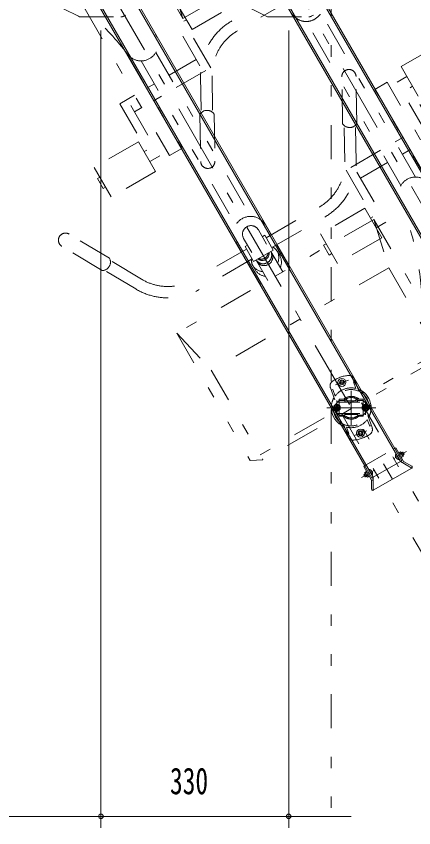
# Model space of a CAD drawing. Units: millimetres, scale not verified. Extents: x -5740 to 5856, y -4020 to 4020.
# Drawn here: x -2315 to -1616, y -2665 to -1239 of the extents above; entities that cross this region are included whole.
import ezdxf
from ezdxf.enums import TextEntityAlignment as Align

# ---------------------------------------------------------------- set-up
doc = ezdxf.new("R2010")
doc.units = ezdxf.units.MM
doc.header["$LTSCALE"] = 10
for name, pattern in [('USER2', [10, 4, -6]), ('USER4', [24, 12, -5, 2, -5]), ('USER5', [25, 6, -5, 2, -5, 2, -5])]:
    doc.linetypes.add(name, pattern=pattern)
for name, color, linetype, lineweight in [('0-0_0', 7, 'Continuous', 18), ('0-3_2-03BODL', 2, 'Continuous', 18), ('0-8_2-B', 2, 'USER5', 18), ('0-9_2-C', 6, 'USER5', 18), ('0-B_2-F', 3, 'Continuous', 18), ('1-7_2-7搬入用開口', 7, 'Continuous', 18), ('1-D_3-F', 2, 'USER5', 18)]:
    doc.layers.add(name, color=color, linetype=linetype, lineweight=lineweight)
doc.styles.add('ＭＳ ゴシック', font='')
doc.styles.get('ＭＳ ゴシック').set_extended_font_data('MS Gothic')

# ---------------------------------------------------------------- blocks, each defined once
blk = doc.blocks.new('CCL-CYC-FRONT-TOP_1')
at = {"layer": '0-9_2-C'}
for p, q in [((-20, 1505.14), (-20, 1785.52)), ((20, 1505.14), (20, 1785.52)), ((180, 1323.71), (180, 1505.14)), ((200, 1495.5), (180, 1505.14)), ((-200, 1495.5), (200, 1495.5)), ((-200, 1236.94), (-200, 1495.5)), ((200, 1236.94), (200, 1495.5)), ((-180, 1323.71), (180, 1323.71)), ((200, 1236.94), (180, 1323.71)), ((-200, 1236.94), (200, 1236.94)), ((-30, 1190.32), (-30, 1236.94)), ((-15, 1195.32), (-15, 1236.94)), ((15, 1195.32), (15, 1236.94)), ((30, 1190.32), (30, 1236.94)), ((-25, 1200.89), (-25, 1210.17)), ((25, 1200.89), (25, 1210.17)), ((-20, 1190.32), (-127.4, 1190.32)), ((-20, 1195.32), (20, 1195.32)), ((-20, 1165.32), (-20, 1195.32)), ((20, 1165.32), (20, 1195.32)), ((20, 1190.32), (127.4, 1190.32)), ((-20, 1170.32), (-127.4, 1170.32)), ((-30, 1150.12), (-30, 1170.32)), ((-15, 1151.55), (-15, 1180.32)), ((15, 1151.55), (15, 1180.32)), ((20, 1170.32), (127.4, 1170.32)), ((30, 1150.12), (30, 1170.32)), ((-15, 1165.32), (-20, 1165.32)), ((15, 1165.32), (20, 1165.32)), ((-223.6, 1133.67), (-254.7, 1077.59)), ((223.6, 1133.67), (254.7, 1077.59)), ((-206.11, 1123.97), (-237.21, 1067.89)), ((-15, 791.3), (-15, 1124.14)), ((15, 791.3), (15, 1124.14)), ((206.11, 1123.97), (237.21, 1067.89)), ((-258.35, 1076.16), (-298.43, 1003.88)), ((258.35, 1076.16), (298.43, 1003.88)), ((-236.48, 1064.04), (-276.57, 991.76)), ((236.48, 1064.04), (276.57, 991.76)), ((180, 912.12), (180, 972.12)), ((55, 960.32), (30, 960.32)), ((30, 767.24), (30, 960.32)), ((55, 663.63), (55, 960.32)), ((70, 952.12), (90, 952.12)), ((70, 850.32), (70, 952.12)), ((180, 952.12), (185, 952.12)), ((185, 932.12), (185, 952.12)), ((85, 932.12), (90, 932.12)), ((180, 932.12), (185, 932.12)), ((90, 912.12), (180, 912.12)), ((30, 862.82), (15, 862.82)), ((70, 862.82), (55, 862.82)), ((-70, 850.32), (-70, 748.53)), ((-70, 837.82), (-15, 837.82)), ((15, 837.82), (30, 837.82)), ((-90, 788.52), (-90, 728.53)), ((-85, 768.53), (-90, 768.53))]:
    blk.add_line(p, q, dxfattribs=at)
for points in [[(-200, 1236.94), (-180, 1323.71), (-180, 1505.14), (180, 1505.14)], [(90, 912.12), (90, 972.12), (180, 972.12)], [(55, 837.82), (85, 837.82), (85, 942.12)], [(-15, 862.82), (-85, 862.82), (-85, 758.53)], [(-90, 788.52), (-180, 788.52), (-180, 728.53)]]:
    blk.add_lwpolyline(points, dxfattribs=at)
for centre, radius, start, end in [((0, 1208.32), 25.07, 126.75249, 175.75458), ((0, 1208.32), 25.07, 4.24542, 53.24751), ((0, 1199.04), 25.07, 126.75249, 175.75458), ((0, 1197.92), 15.04, 4.25383, 175.74617), ((0, 1199.04), 25.07, 4.24542, 53.24751), ((0, 1202.75), 25.07, 184.24712, 209.71584), ((0, 1194.21), 15.04, 4.25383, 175.74617), ((0, 1191.07), 12, 20.76015, 159.23985), ((0, 1188.28), 12, 35.90829, 144.09171), ((0, 1202.75), 25.07, 330.28416, 355.75288), ((-127.4, 1080.32), 110, 90, 150.9888), ((127.4, 1080.32), 110, 29.0112, 90), ((-127.4, 1080.32), 90, 90, 150.9888), ((127.4, 1080.32), 90, 29.0112, 90), ((0, 1150.12), 30, 180, 0), ((0, 1151.55), 15, 180, 0), ((-251.2, 1063.28), 14.73, 2.96272, 119.01704), ((251.2, 1063.28), 14.73, 60.98296, 177.03728), ((-287.5, 997.82), 12.5, 150.98737, 330.98737), ((287.5, 997.82), 12.5, 209.01263, 29.01263), ((0, 765.32), 30, 7.23254, 172.76746), ((-525.78, 832.04), 500, 331.50226, 352.76733), ((525.78, 832.04), 500, 187.23267, 208.49774)]:
    blk.add_arc(centre, radius, start, end, dxfattribs=at)
blk = doc.blocks.new('ｃｃｒ30ｒ')
at = {"layer": '0-3_2-03BODL', "color": 3, "linetype": 'USER4'}
for p, q in [((-1786.86, -1208.28), (-931.19, -2690.35)), ((-1443.53, -1717.96), (-1443.53, -1887.96)), ((-1031.21, -2524.25), (-1008.66, -2516.04)), ((-1003.69, -2534.78), (-1003.69, -2594.78)), ((-1028.69, -2552.28), (-1028.69, -2577.28)), ((-978.69, -2552.28), (-978.69, -2577.28)), ((-960.69, -2564.78), (-1046.69, -2564.78)), ((-991.19, -2564.78), (-966.19, -2564.78)), ((-998.72, -2613.52), (-976.17, -2605.31))]:
    blk.add_line(p, q, dxfattribs=at)
at = {"layer": '0-3_2-03BODL', "color": 7}
for p, q in [((-927.2, -2636.26), (-1735.45, -1236.33)), ((-1788.28, -1266.83), (-980.03, -2666.76)), ((-1642.3, -1403.68), (-917.3, -2659.42)), ((-1689.93, -1431.18), (-964.93, -2686.92)), ((-1020.92, -2517.43), (-1022.78, -2519.64)), ((-1021.79, -2522.35), (-1022.78, -2519.64)), ((-1021.79, -2522.35), (-1018.95, -2522.86)), ((-1020.92, -2517.43), (-1018.08, -2517.93)), ((-1017.09, -2520.64), (-1018.95, -2522.86)), ((-1017.09, -2520.64), (-1018.08, -2517.93)), ((-990.29, -2608.91), (-988.43, -2606.7)), ((-990.29, -2608.91), (-989.3, -2611.63)), ((-985.59, -2607.2), (-988.43, -2606.7)), ((-985.59, -2607.2), (-984.6, -2609.92)), ((-986.46, -2612.13), (-989.3, -2611.63)), ((-986.46, -2612.13), (-984.6, -2609.92))]:
    blk.add_line(p, q, dxfattribs=at)
at = {"layer": '0-3_2-03BODL', "color": 3, "linetype": 'USER2'}
for p, q in [((-996.66, -2518.31), (-999.48, -2519.33)), ((-999.48, -2519.33), (-995.31, -2530.8)), ((-998.04, -2514.51), (-990.33, -2535.7)), ((-1040.33, -2529.9), (-1032.62, -2551.09)), ((-1036.13, -2532.67), (-1038.95, -2533.7)), ((-1036.13, -2532.67), (-1031.96, -2544.14)), ((-1024.69, -2551.78), (-1033.06, -2560.67)), ((-1024.69, -2549.78), (-1024.69, -2579.78)), ((-1024.69, -2549.78), (-1016.92, -2549.78)), ((-1024.69, -2551.78), (-1016.14, -2551.78)), ((-991.24, -2551.78), (-982.69, -2551.78)), ((-990.46, -2549.78), (-982.69, -2549.78)), ((-982.69, -2549.78), (-982.69, -2579.78)), ((-982.69, -2551.78), (-974.32, -2560.67)), ((-1028.69, -2554.78), (-978.69, -2554.78)), ((-1028.69, -2574.78), (-1028.69, -2554.78)), ((-1023.69, -2561.89), (-1028.69, -2559.01)), ((-1023.69, -2561.89), (-1023.69, -2567.67)), ((-1014.69, -2552.78), (-992.69, -2552.78)), ((-1014.69, -2552.78), (-1014.69, -2554.78)), ((-992.69, -2552.78), (-992.69, -2554.78)), ((-983.69, -2561.89), (-978.69, -2559.01)), ((-983.69, -2561.89), (-983.69, -2567.67)), ((-978.69, -2574.78), (-978.69, -2554.78)), ((-1028.69, -2570.55), (-1033.69, -2567.67)), ((-1024.69, -2577.78), (-1033.06, -2568.89)), ((-1023.69, -2567.67), (-1028.69, -2570.55)), ((-1028.69, -2574.78), (-978.69, -2574.78)), ((-1024.69, -2577.78), (-1016.14, -2577.78)), ((-1024.69, -2579.78), (-1016.92, -2579.78)), ((-1014.69, -2574.78), (-1014.69, -2576.78)), ((-1014.69, -2576.78), (-992.69, -2576.78)), ((-992.69, -2574.78), (-992.69, -2576.78)), ((-991.24, -2577.78), (-982.69, -2577.78)), ((-990.46, -2579.78), (-982.69, -2579.78)), ((-983.69, -2567.67), (-978.69, -2570.55)), ((-982.69, -2577.78), (-974.32, -2568.89)), ((-978.69, -2570.55), (-973.69, -2567.67)), ((-967.05, -2599.66), (-974.77, -2578.46)), ((-1009.34, -2615.05), (-1017.05, -2593.86)), ((-971.25, -2596.89), (-975.43, -2585.42)), ((-1007.9, -2610.22), (-1012.07, -2598.76)), ((-968.43, -2595.86), (-971.25, -2596.89)), ((-1007.9, -2610.22), (-1010.72, -2611.25))]:
    blk.add_line(p, q, dxfattribs=at)
for points in [[(-1028.69, -2559.01), (-1033.69, -2561.89), (-1033.69, -2567.67)], [(-978.69, -2559.01), (-973.69, -2561.89), (-973.69, -2567.67)]]:
    blk.add_lwpolyline(points, dxfattribs=at)
at = {"layer": '0-3_2-03BODL', "color": 7}
for centre, radius in [((-1019.94, -2520.14), 7), ((-1019.94, -2520.14), 4.32), ((-987.44, -2609.41), 7), ((-987.44, -2609.41), 4.32)]:
    blk.add_circle(centre, radius, dxfattribs=at)
at = {"layer": '0-3_2-03BODL', "color": 3, "linetype": 'USER2'}
for centre, radius in [((-1028.69, -2564.78), 5.85), ((-1028.69, -2564.78), 4.9), ((-1028.69, -2564.78), 3), ((-1028.69, -2564.78), 2.2), ((-978.69, -2564.78), 5.85), ((-978.69, -2564.78), 4.9), ((-978.69, -2564.78), 3), ((-978.69, -2564.78), 2.2)]:
    blk.add_circle(centre, radius, dxfattribs=at)
for centre, radius, start, end in [((-1003.69, -2564.78), 57, 94.57615, 125.42385), ((-1007.44, -2517.93), 10, 20, 94.57615), ((-1030.93, -2526.48), 10, 125.42385, 200), ((-1003.69, -2564.78), 32, 37.61244, 182.38756), ((-1003.69, -2564.78), 35, 76.14156, 143.85844), ((-1003.69, -2564.78), 35, 49.37492, 69.9948), ((-1003.69, -2564.78), 35, 150.0052, 170.62508), ((-1003.69, -2564.78), 20, 48.59038, 131.40962), ((-1003.69, -2564.78), 18, 46.23826, 133.76174), ((-1028.69, -2564.78), 6, 136.72135, 223.27865), ((-1003.69, -2564.78), 32, 217.61244, 2.38756), ((-978.69, -2564.78), 6, 316.72135, 43.27865), ((-1003.69, -2564.78), 20, 228.59038, 311.40962), ((-1003.69, -2564.78), 18, 226.23826, 313.76174), ((-1003.69, -2564.78), 35, 330.0052, 350.62508), ((-1003.69, -2564.78), 35, 229.37492, 249.9948), ((-1003.69, -2564.78), 35, 256.14156, 323.85844), ((-976.45, -2603.08), 10, 305.42385, 20), ((-999.94, -2611.63), 10, 200, 274.57615), ((-1003.69, -2564.78), 57, 274.57615, 305.42385)]:
    blk.add_arc(centre, radius, start, end, dxfattribs=at)
at = {"layer": '0-3_2-03BODL', "color": 7}
for radius, start, end in [(35, 350.62508, 49.37492), (32, 2.38756, 37.61244), (35, 170.62508, 229.37492), (32, 182.38756, 217.61244)]:
    blk.add_arc((-1003.69, -2564.78), radius, start, end, dxfattribs=at)
at = {"layer": '1-7_2-7搬入用開口'}
for p, q in [((-1535.5, -1850.72), (-1483.14, -1876.9)), ((-1478.67, -1877.96), (-1461.28, -1877.96)), ((-929.8, -2637.76), (-925.47, -2635.26)), ((-925.47, -2635.26), (-911.64, -2659.22)), ((-925.55, -2645.82), (-925.25, -2645.65)), ((-925.55, -2645.82), (-919.65, -2656.04)), ((-919.12, -2646.26), (-916.04, -2644.49)), ((-913.74, -2648.47), (-916.82, -2650.25)), ((-916.41, -2642.95), (-912.59, -2649.56)), ((-913.59, -2642.84), (-915.75, -2644.09)), ((-913.59, -2642.84), (-912.91, -2643.02)), ((-911.09, -2647.17), (-913.59, -2642.84)), ((-911.09, -2647.17), (-913.25, -2648.42)), ((-912.91, -2643.02), (-910.91, -2646.49)), ((-911.09, -2647.17), (-910.91, -2646.49)), ((-981.76, -2667.76), (-977.43, -2665.26)), ((-964.93, -2686.92), (-917.3, -2659.41)), ((-919.65, -2656.04), (-919.35, -2655.86)), ((-897.45, -2670.87), (-917.3, -2659.41)), ((-911.64, -2659.22), (-913.14, -2661.81)), ((-897.45, -2667.41), (-911.64, -2659.22)), ((-981.76, -2667.76), (-967.93, -2691.72)), ((-981.14, -2681.84), (-978.97, -2680.59)), ((-979.63, -2679.45), (-975.81, -2686.06)), ((-975.41, -2678.76), (-978.48, -2680.54)), ((-972.58, -2672.97), (-972.88, -2673.15)), ((-972.58, -2672.97), (-966.68, -2683.19)), ((-964.93, -2709.83), (-897.45, -2670.87)), ((-981.14, -2681.84), (-981.32, -2682.52)), ((-981.32, -2682.52), (-979.32, -2685.99)), ((-978.64, -2686.17), (-981.14, -2681.84)), ((-978.64, -2686.17), (-979.32, -2685.99)), ((-978.64, -2686.17), (-976.47, -2684.92)), ((-976.18, -2684.52), (-973.11, -2682.75)), ((-967.93, -2691.72), (-964.93, -2691.72)), ((-967.93, -2708.1), (-967.93, -2691.72)), ((-966.68, -2683.19), (-966.98, -2683.36)), ((-964.93, -2709.83), (-964.93, -2686.92))]:
    blk.add_line(p, q, dxfattribs=at)
at = {"layer": '1-7_2-7搬入用開口', "color": 3, "linetype": 'USER2'}
for p, q in [((-1461.28, -1877.96), (-1408.39, -1877.96)), ((-1403.92, -1876.9), (-1399.88, -1874.88)), ((-977.43, -2665.26), (-929.8, -2637.76)), ((-927.2, -2636.26), (-914.7, -2657.92)), ((-917.3, -2659.41), (-914.7, -2657.92)), ((-980.03, -2666.76), (-967.53, -2688.42)), ((-967.53, -2688.42), (-964.93, -2686.92))]:
    blk.add_line(p, q, dxfattribs=at)
at = {"layer": '1-7_2-7搬入用開口', "color": 3, "linetype": 'USER4'}
for p, q in [((-929.23, -2654.76), (-906.62, -2641.71)), ((-963, -2674.26), (-985.6, -2687.31))]:
    blk.add_line(p, q, dxfattribs=at)
at = {"layer": '1-7_2-7搬入用開口', "color": 3}
for p, q in [((-915.55, -2644.44), (-913.04, -2642.99)), ((-913.45, -2648.07), (-910.94, -2646.62)), ((-978.77, -2680.94), (-981.29, -2682.39)), ((-976.67, -2684.57), (-979.19, -2686.02))]:
    blk.add_line(p, q, dxfattribs=at)
at = {"layer": '1-7_2-7搬入用開口'}
for points in [[(-916.41, -2642.95), (-917.19, -2642.5), (-920.27, -2644.27)], [(-912.59, -2649.56), (-912.59, -2650.46), (-915.67, -2652.24)], [(-979.63, -2679.45), (-979.63, -2678.55), (-976.56, -2676.77)], [(-975.81, -2686.06), (-975.03, -2686.51), (-971.96, -2684.74)]]:
    blk.add_lwpolyline(points, dxfattribs=at)
for centre, radius, start, end in [((-1478.67, -1867.96), 10, 243.43495, 270), ((-918.31, -2648.46), 7.7, 159.98311, 260.01689), ((-921.65, -2650.38), 3.85, 167.75343, 252.24657), ((-918.08, -2644.34), 2.04, 355.71208, 55.73012), ((-921.2, -2650.12), 7.63, 12.4633, 47.5367), ((-914.63, -2650.31), 2.04, 4.26988, 64.28792), ((-977.6, -2678.7), 2.04, 184.26988, 244.28792), ((-971.03, -2678.89), 7.63, 192.4633, 227.5367), ((-973.91, -2680.56), 7.7, 339.98311, 80.01689), ((-970.58, -2678.63), 3.85, 347.75343, 72.24657), ((-898.45, -2669.14), 2, 300, 60), ((-974.15, -2684.67), 2.04, 175.71208, 235.73012), ((-965.93, -2708.1), 2, 180, 300)]:
    blk.add_arc(centre, radius, start, end, dxfattribs=at)
at = {"layer": '1-7_2-7搬入用開口', "color": 3, "linetype": 'USER2'}
blk.add_arc((-1408.39, -1867.96), 10, 270, 296.56505, dxfattribs=at)
blk = doc.blocks.new('ｃｃｒ30ｆ')
at = {"layer": '1-7_2-7搬入用開口'}
for p, q in [((-2074.67, -2735.73), (-2824.91, -1436.26)), ((-2877.74, -1466.76), (-2127.5, -2766.23)), ((-2789.77, -1503.14), (-2064.77, -2758.88)), ((-2837.4, -1530.64), (-2112.4, -2786.38)), ((-2683.13, -1949.9), (-2630.77, -1976.09)), ((-2626.3, -1977.14), (-2608.9, -1977.14))]:
    blk.add_line(p, q, dxfattribs=at)
at = {"layer": '1-7_2-7搬入用開口', "color": 3, "linetype": 'USER4'}
for p, q in [((-2855.64, -1444.04), (-2078.66, -2789.82)), ((-2591.16, -1817.14), (-2591.16, -1987.14))]:
    blk.add_line(p, q, dxfattribs=at)
at = {"layer": '1-7_2-7搬入用開口', "color": 3, "linetype": 'USER2'}
for p, q in [((-2608.9, -1977.14), (-2556.02, -1977.14)), ((-2551.55, -1976.09), (-2547.51, -1974.06))]:
    blk.add_line(p, q, dxfattribs=at)
at = {"layer": '1-7_2-7搬入用開口'}
blk.add_arc((-2626.3, -1967.14), 10, 243.43495, 270, dxfattribs=at)
at = {"layer": '1-7_2-7搬入用開口', "color": 3, "linetype": 'USER2'}
blk.add_arc((-2556.02, -1967.14), 10, 270, 296.56505, dxfattribs=at)
blk = doc.blocks.new('CCL-CYC-BACK-TOP_0')
at = {"layer": '0-8_2-B'}
for p, q in [((-200, 1236.94), (-200, 1495.5)), ((-200, 1236.94), (200, 1236.94)), ((-20, 1190.32), (-127.4, 1190.32)), ((-20, 1170.32), (-127.4, 1170.32)), ((-223.6, 1133.67), (-254.7, 1077.59)), ((-206.11, 1123.97), (-237.21, 1067.89)), ((-15, 791.3), (-15, 1124.14)), ((15, 791.3), (15, 1124.14)), ((-258.35, 1076.16), (-298.43, 1003.88)), ((-236.48, 1064.04), (-276.57, 991.76)), ((55, 960.32), (30, 960.32)), ((30, 767.24), (30, 960.32)), ((55, 663.63), (55, 960.32)), ((70, 952.12), (90, 952.12)), ((70, 850.32), (70, 952.12)), ((85, 932.12), (90, 932.12)), ((30, 862.82), (15, 862.82)), ((-70, 850.32), (-70, 748.53)), ((-70, 837.82), (-15, 837.82)), ((15, 837.82), (30, 837.82)), ((-90, 788.52), (-90, 728.53)), ((-85, 768.53), (-90, 768.53)), ((-180, 748.53), (-185, 748.53)), ((-70, 748.53), (-90, 748.53)), ((-90, 728.53), (-180, 728.53))]:
    blk.add_line(p, q, dxfattribs=at)
for points in [[(-200, 1236.94), (-180, 1323.71), (-180, 1505.14), (180, 1505.14)], [(90, 912.12), (90, 972.12), (180, 972.12)], [(55, 837.82), (85, 837.82), (85, 942.12)], [(-15, 862.82), (-85, 862.82), (-85, 758.53)], [(-90, 788.52), (-180, 788.52), (-180, 728.53)], [(-180, 768.53), (-185, 768.53), (-185, 748.53)]]:
    blk.add_lwpolyline(points, dxfattribs=at)
for centre, radius, start, end in [((-127.4, 1080.32), 110, 90, 150.9888), ((-127.4, 1080.32), 90, 90, 150.9888), ((0, 1150.12), 30, 180, 0), ((-251.2, 1063.28), 14.73, 2.96272, 119.01704), ((-287.5, 997.82), 12.5, 150.98737, 330.98737), ((0, 765.32), 30, 7.23254, 172.76746), ((-525.78, 832.04), 500, 331.50226, 352.76733)]:
    blk.add_arc(centre, radius, start, end, dxfattribs=at)

msp = doc.modelspace()

# ---------------------------------------------------------------- linework, layer by layer
at = {"layer": '0-B_2-F'}
for p, q in [((-2166.21, -2664.95), (-2166.21, -1263.87)), ((-1836.21, -2664.95), (-1836.21, -1263.87)), ((-3566.21, -2644.95), (-1726.21, -2644.95))]:
    msp.add_line(p, q, dxfattribs=at)
for centre, start, end in [((-2166.21, -2644.95), 0, 180), ((-2166.21, -2644.95), 180, 0), ((-1836.21, -2644.95), 0, 180), ((-1836.21, -2644.95), 180, 0)]:
    msp.add_arc(centre, 4, start, end, dxfattribs=at)
at = {"layer": '1-D_3-F'}
msp.add_line((-1761.65, -180.14), (-1761.65, -2644.95), dxfattribs=at)

# ---------------------------------------------------------------- block references
at = {"layer": '0-0_0'}
for name, p in [('ｃｃｒ30ｒ', (-722.68, 637.81)), ('ｃｃｒ30ｆ', (754.95, 737))]:
    msp.add_blockref(name, p, dxfattribs=at)
at = {"layer": '0-8_2-B', "rotation": 30}
msp.add_blockref('CCL-CYC-BACK-TOP_0', (-1230.46, -2214.33), dxfattribs=at)
at = {"layer": '0-9_2-C', "rotation": 210}
msp.add_blockref('CCL-CYC-FRONT-TOP_1', (-2478.24, -624.68), dxfattribs=at)

# ---------------------------------------------------------------- texts
at = {"layer": '0-B_2-F', "color": 7, "style": 'ＭＳ ゴシック', "width": 0.7}
msp.add_text('330', height=46.89, dxfattribs=at).set_placement((-2044.79, -2620.15), align=Align.BOTTOM_LEFT)

doc.saveas('drawing.dxf')
